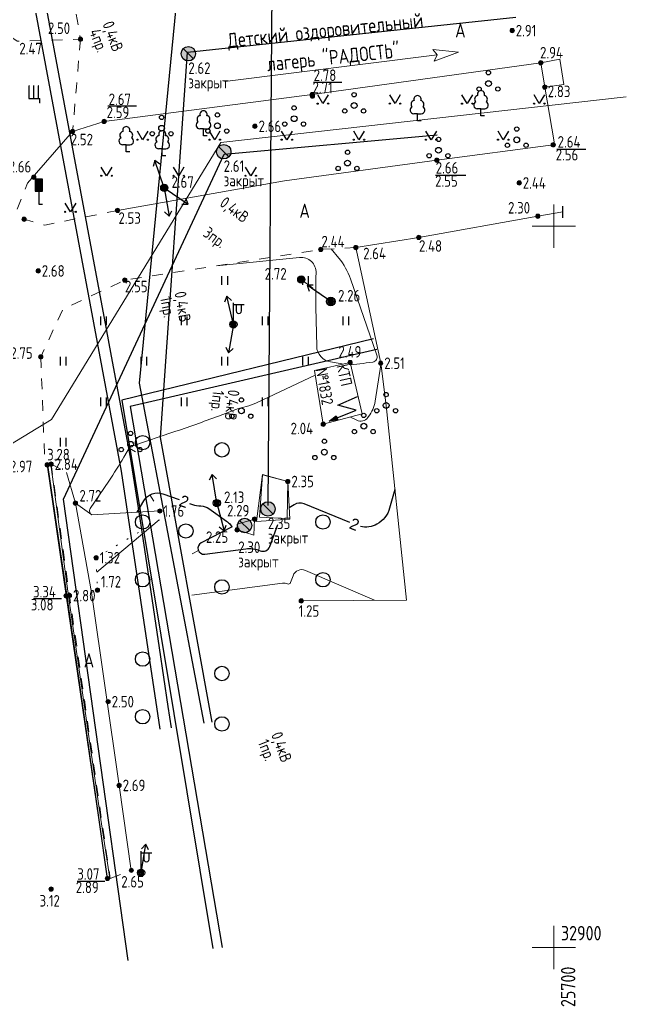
# Model space of a CAD drawing. Header units: metres. Extents: x 24337 to 25822, y 26642 to 34102.
# Drawn here: x 24551.6 to 24593.6, y 32895.9 to 32964.3 of the extents above; entities that cross this region are included whole.
import ezdxf

# ---------------------------------------------------------------- set-up
doc = ezdxf.new("R2010")
doc.units = ezdxf.units.M
for name, pattern in [('g5_01_5x1_5', [3, 1.5, -1.5]), ('g5_02x1', [3, 2, -1]), ('g5_366', [1.7000000029802322, 0.2000000029802322, -1.5])]:
    doc.linetypes.add(name, pattern=pattern)
for name, color, linetype in [('02_Сетка', 7, 'Continuous'), ('03_Здания и строения', 7, 'Continuous'), ('06_Инженерно-технические сооружения', 7, 'Continuous'), ('07_Объекты электропередачи', 7, 'Continuous'), ('10_Границы покрытий и угодий', 7, 'Continuous'), ('12_Рельеф', 7, 'Continuous'), ('13_Растительность', 7, 'Continuous'), ('14_Ограждения', 7, 'Continuous'), ('18_Зарамочное оформление', 7, 'Continuous'), ('19_Горизонтали', 7, 'Continuous'), ('30_Канализация', 7, 'Continuous'), ('31_Водопровод', 7, 'Continuous'), ('35_Телефон', 7, 'Continuous'), ('37_Кабель низкого напряжения', 7, 'Continuous'), ('44_Крышки колодцев', 7, 'Continuous'), ('45_Номера колодцев', 7, 'Continuous'), ('61_Отметки высоты поверхности', 7, 'Continuous')]:
    doc.layers.add(name, color=color, linetype=linetype)
doc.styles.add('LIKE11', font='bm431.shx')
doc.styles.add('LIKE36', font='pragmai.shx')
doc.styles.add('Line_GUGK', font='', dxfattribs={"height": 1})
doc.styles.get("Standard").update_dxf_attribs({"font": 'GOST_0.TTF', "height": 2})
doc.styles.get('Line_GUGK').set_extended_font_data('Bm431', italic=True)
doc.linetypes.add('g5_084a', pattern='A,0.001000000047497451,[18,GUGK_2005.shx,S=5,R=180.0000050089563,X=0,Y=0],1,[18,GUGK_2005.shx,S=12,R=180.0000050089563,X=0,Y=0],1', length=2.001000000047497)
doc.linetypes.add('g5_122_kl', pattern='A,2,-2,3,-0.6000000238418579,["Кл",Line_GUGK,S=2,R=0,X=0,Y=-1],-5,3,-2,8,-2,8,-2,6', length=43.60000002384186)
doc.linetypes.add('g5_122_kn', pattern='A,2,-2,3,-0.6000000238418579,["Кн",Line_GUGK,S=2,R=0,X=0,Y=-1],-5,3,-2,8,-2,8,-2,6', length=43.60000002384186)
doc.linetypes.add('g5_122_v', pattern='A,2,-2,3,-0.6000000238418579,["В",Line_GUGK,S=2,R=0,X=0,Y=-1],-2.799999952316284,3,-2,8,-2,8,-2,6', length=41.39999997615814)
doc.linetypes.add('g5_122_vp', pattern='A,2,-2,3,-0.6000000238418579,["Вп",Line_GUGK,S=2,R=0,X=0,Y=-1],-4.800000190734863,3,-2,8,-2,8,-2,6', length=43.40000021457672)
doc.linetypes.add('g5_133_t', pattern='A,4,[27,GUGK_2005.shx,S=0.800000011920929,R=0,X=0,Y=0],4,-2', length=10)
doc.linetypes.add('g5_474_1a', pattern='A,2,-0.5,[28,GUGK_2005.shx,S=2,R=0,X=0,Y=0],-0.5,2', length=5)
doc.linetypes.add('g5_474_2a', pattern='A,2,-0.5,[27,GUGK_2005.shx,S=2,R=0,X=0,Y=0],-0.5,2', length=5)

# ---------------------------------------------------------------- blocks, each defined once
blk = doc.blocks.new('g5_329_6')
at = {"color": 0, "linetype": 'ByBlock', "lineweight": 15}
blk.add_line((0, 0), (1, 0), dxfattribs=at)
blk = doc.blocks.new('g5_368')
at = {"color": 0}
blk.add_circle((0, 0), 1, dxfattribs=at)
blk = doc.blocks.new('g5_401')
at = {"color": 0, "flags": 128}
for points in [[(-0.4000000000000057, 0), (-0.4000000000000057, 1.199999999999989)], [(0.4000000000000057, 0), (0.4000000000000057, 1.199999999999989)]]:
    blk.add_lwpolyline(points, dxfattribs=at)
blk = doc.blocks.new('g5_416')
at = {"color": 0, "flags": 128}
blk.add_lwpolyline([(0.723420192173017, 1.199999999999989), (0, 0), (-0.723420192173017, 1.199999999999989)], dxfattribs=at)
at = {"color": 0}
for centre in [(-0.723420192173017, 0), (0.723420192173017, 0)]:
    blk.add_circle(centre, 0.07500000298023224, dxfattribs=at)
blk = doc.blocks.new('g5_330')
at = {"linetype": 'ByBlock'}
blk.add_hatch(color=0, dxfattribs=at).paths.add_polyline_path([(-0.3, 0, 1), (0.3, 0, 1)])
at = {"color": 0, "linetype": 'ByBlock', "lineweight": -2}
blk.add_circle((0, 0), 0.3, dxfattribs=at)
at = {"color": 0, "linetype": 'ByBlock', "lineweight": 15, "flags": 12}
for tag, p in [('number', (-7.619999885559082, -0.800000011920929)), ('z', (0.5, -0.800000011920929))]:
    blk.add_attdef(tag, p, '', height=1.600000023841858, dxfattribs=at)
blk = doc.blocks.new('g5_475_5')
at = {"color": 0, "flags": 128}
blk.add_lwpolyline([(0, -0.8), (0, 0.8)], dxfattribs=at)
blk = doc.blocks.new('g5_388_1')
at = {"color": 0, "flags": 128}
blk.add_lwpolyline([(0, 0.99423149460381), (0.513141325947899, 0.99423149460381, 0.7980424165725708), (0.729456388550349, 1.94501724603264, 0.6363283395767212), (0.462796798938016, 2.81074059364795, 0.5330644249916077), (0, 3.5, 0.5330644249916077), (-0.462796798938011, 2.81074059364795, 0.6363283395767212), (-0.729456388550344, 1.94501724603264, 0.7980424165725708), (-0.513141325947899, 0.99423149460381)], format="xyb", dxfattribs=at)
for points in [[(0, 0.99423149460381), (-0.513141325947899, 0.99423149460381)], [(0.5, 0), (0, 0), (0, 0.99423149460381)]]:
    blk.add_lwpolyline(points, dxfattribs=at)
at = {"style": 'LIKE11', "flags": 8}
for tag, p in [('Описание', (-14.18582778595089, 0.838153843312421)), ('Метрические данные', (1.49018894412265, 0.457040420709325))]:
    blk.add_attdef(tag, p, '', height=2, dxfattribs=at)
blk = doc.blocks.new('g5_206_3')
blk.add_hatch(color=255).paths.add_polyline_path([(0.4249999999999999, 3.425), (-0.4249999999999999, 3.425), (-0.425, 1.875000000000011), (0.425, 1.875000000000011)])
at = {"color": 0, "flags": 128}
blk.add_lwpolyline([(-0.5, 1.800000000000011), (0.5, 1.800000000000011), (0.5, 3.5), (-0.5, 3.5)], close=True, dxfattribs=at)
blk.add_lwpolyline([(0, 1.800000000000011), (0, 0), (0.5, 0)], dxfattribs=at)
blk = doc.blocks.new('g5_394')
at = {"color": 0}
for centre, radius in [((-3.216285744678249e-16, 1.5), 0.300000011920929), ((0, 0), 0.4000000059604645), ((-1.299038105676658, -0.7499999999999993), 0.300000011920929), ((1.299038105676658, -0.7499999999999993), 0.300000011920929)]:
    blk.add_circle(centre, radius, dxfattribs=at)
blk = doc.blocks.new('g5_115_1')
at = {"color": 0, "flags": 128}
for points in [[(0, 0), (4, 0)], [(3.293582807424627, -0.503222860631241), (4, -9.796850830579018e-16), (3.293582807424627, 0.5032228606312392)]]:
    blk.add_lwpolyline(points, dxfattribs=at)
blk = doc.blocks.new('g5_106_1a')
h = blk.add_hatch(color=255)
edge = h.paths.add_edge_path()
edge.add_arc((0, 0), 0.425000011920929, 0, 360)
at = {"color": 0}
blk.add_circle((0, 0), 0.5, dxfattribs=at)
at = {"style": 'LIKE11', "flags": 8}
for tag, p in [('Отметка', (1, 0)), ('Высота опоры', (-7.746835708618164, -2.800000011920929))]:
    blk.add_attdef(tag, p, '', height=1.600000023841858, dxfattribs=at)
blk = doc.blocks.new('g5_110_1c')
h = blk.add_hatch(color=255)
edge = h.paths.add_edge_path()
edge.add_arc((0, 0), 0.425000011920929, 0, 360)
edge = h.paths.add_edge_path(flags=16)
edge.add_arc((0, 0), 0.1949999928474426, 0, 360)
h = blk.add_hatch(color=0)
edge = h.paths.add_edge_path()
edge.add_arc((0, 0), 0.119999997317791, 0, 360)
at = {"color": 0}
for p, q in [((3.061515884555943e-17, 0.5), (3.061515884555943e-17, 3)), ((-3.061515884555943e-17, 2.75), (1.5, 2.75))]:
    blk.add_line(p, q, dxfattribs=at)
at = {"color": 0, "flags": 128}
blk.add_lwpolyline([(0.4, 2.75), (0.4, 1.864005494464025, 1.040015697479248), (1.1, 1.864005494464025), (1.1, 2.75)], format="xyb", dxfattribs=at)
at = {"color": 0}
for radius in [0.5, 0.119999997317791]:
    blk.add_circle((0, 0), radius, dxfattribs=at)
blk = doc.blocks.new('g5_117')
h = blk.add_hatch(color=255)
h.paths.add_polyline_path([(-0.5988872319312737, 0.7049532491092559), (0.7049532491092555, -0.5988872319312739, 0.1778988540172577), (0.925, 0, 0.6392149925231934)])
h.paths.add_polyline_path([(-0.704953249109256, 0.598887231931274, 0.1778988540172577), (-0.925, 0, 0.6392149925231934), (0.5988872319312736, -0.704953249109256)])
at = {"color": 0, "flags": 128}
blk.add_lwpolyline([(0.7071067811865475, -0.7071067811865479), (-0.7071067811865475, 0.7071067811865476)], dxfattribs=at)
at = {"color": 0}
blk.add_circle((0, 0), 1, dxfattribs=at)
at = {"style": 'LIKE11', "flags": 8}
for tag, p, height in [('Номер', (-5.92088016660944e-16, 1.699999988079071), 1.600000023841858), ('Текст', (1.777684914136508, -0.8024479232955908), 2), ('Отметка кольца люка', (1.224606353822377e-16, -2.800000011920929), 1.600000023841858), ('Отметка земли (возле него)', (1.224606353822377e-16, -4.800000011920929), 1.600000023841858), ('Верх прокладки', (1.224606353822377e-16, -6.800000011920929), 1.600000023841858), ('Низ прокладки', (1.224606353822377e-16, -8.800000011920929), 1.600000023841858)]:
    blk.add_attdef(tag, p, '', height=height, dxfattribs=at)
blk = doc.blocks.new('g5_112')
blk.add_hatch(color=0).paths.add_polyline_path([(0, 0), (0.1671258043593468, 1.225589231968542), (0.7242118188905022, 1.00275482615608)])
at = {"color": 0, "flags": 128}
blk.add_lwpolyline([(0.4456688116249245, 1.114172029062311), (1.5, 3.75), (-0.75, 2.4), (0.3, 5.2)], dxfattribs=at)
blk.add_lwpolyline([(0, 0), (0.1671258043593468, 1.225589231968542), (0.7242118188905022, 1.00275482615608)], close=True, dxfattribs=at)
blk = doc.blocks.new('g5_121_7c')
h = blk.add_hatch(color=0)
edge = h.paths.add_edge_path()
edge.add_arc((0, 0), 0.6000000238418579, 0, 360.0000100179126)
at = {"color": 0}
blk.add_circle((0, 0), 0.6000000238418579, dxfattribs=at)
blk = doc.blocks.new('g5_012')
at = {"color": 92, "linetype": 'ByBlock', "lineweight": -2}
for p, q in [((0, -3), (0, 3)), ((-3, 0), (3, 0))]:
    blk.add_line(p, q, dxfattribs=at)

msp = doc.modelspace()

# ---------------------------------------------------------------- linework, layer by layer
at = {"layer": '03_Здания и строения', "color": 7, "linetype": 'Continuous', "lineweight": 20, "ltscale": 0.5, "flags": 128}
msp.add_lwpolyline([(24572.01115254237, 32940.006), (24574.48915246798, 32940.54499997473), (24575.31215266062, 32936.98900004006), (24572.62015256955, 32936.27100010491), (24572.01115254237, 32940.006)], dxfattribs=at)
at = {"layer": '06_Инженерно-технические сооружения', "color": 7, "linetype": 'Continuous', "lineweight": 20, "ltscale": 0.5, "flags": 128}
for points in [[(24587.97715254237, 32959.645), (24587.70115254928, 32961.33400001049), (24589.01709349562, 32961.576853652), (24589.31182952334, 32959.8164387834), (24587.97715254237, 32959.645)], [(24553.53175617418, 32933.44027662103), (24553.48515254295, 32933.46299999965)], [(24553.53175617418, 32933.44027662103), (24553.72842779419, 32933.47635678773), (24554.97515250406, 32924.35899972742), (24557.20515252314, 32908.87000036066), (24557.8374512311, 32904.80051946466), (24557.66592241488, 32904.80012845819), (24557.10115243158, 32908.85799932306), (24554.86715258322, 32924.3049998266), (24553.53175617418, 32933.44027662103)], [(24553.72842778905, 32933.47635678612), (24553.76115254208, 32933.50999999829)], [(24570.16715254237, 32932.307), (24568.41015257288, 32932.78899999332), (24568.00715245654, 32929.54600008202), (24570.30515253891, 32929.69899995995), (24570.16715254237, 32932.307)], [(24568.42315254237, 32932.772), (24570.16715250041, 32932.30699999642), (24570.11915252234, 32929.74299995613), (24568.20915254082, 32929.83000008774), (24568.42315254237, 32932.772)], [(24566.65115254237, 32929.35), (24567.86115258051, 32929.7060000062), (24567.81015258147, 32928.59199998379), (24566.65515254256, 32928.95100001097), (24566.65115254237, 32929.35)], [(24557.66592242746, 32904.80012937241), (24557.64715254298, 32904.78499999993)], [(24557.83745112526, 32904.80052009838), (24557.86115254159, 32904.78400000053)]]:
    msp.add_lwpolyline(points, dxfattribs=at)
at = {"layer": '07_Объекты электропередачи', "color": 7, "linetype": 'g5_02x1', "lineweight": 20, "ltscale": 0.5, "flags": 128}
msp.add_lwpolyline([(24571.10015254237, 32946.31), (24573.15215258814, 32944.78399997711)], dxfattribs=at)
at = {"layer": '10_Границы покрытий и угодий', "color": 7, "linetype": 'g5_01_5x1_5', "lineweight": 20, "ltscale": 0.5, "flags": 128}
for points in [[(24545.51915254237, 32980.631), (24549.44715251567, 32982.78699989891), (24551.9141525233, 32982.58000000095), (24553.25015248896, 32981.04700000858), (24554.85015287043, 32968.6980003891), (24555.79015245082, 32962.96400018311), (24551.41515245082, 32962.83200021362), (24547.71615256907, 32965.24099965668)], [(24555.79015254237, 32962.964), (24555.50976010419, 32959.64697290802), (24555.24915253378, 32956.56399990463)], [(24558.37115254237, 32951.099), (24553.32715239359, 32950.08099999333), (24551.88615240885, 32950.48300000334), (24551.38615240885, 32951.15199999938), (24552.11515250041, 32952.97599997425)], [(24574.87415254237, 32948.527), (24572.45515263201, 32948.39399999869), (24558.86515176417, 32946.26700000954), (24554.57215249659, 32944.24499993515), (24553.04415261866, 32940.9470000763)], [(24553.04415254237, 32940.947), (24553.31615255715, 32933.63999983978), (24553.48515255691, 32933.46299979401)], [(24557.64715254237, 32904.785), (24557.86115254392, 32904.78399999996), (24557.25115254451, 32908.88900009156), (24555.02915251185, 32924.39699951172), (24553.76115262438, 32933.51000038147), (24553.48515236308, 32933.46299949646)], [(24553.76115254237, 32933.51), (24554.83215252234, 32932.93100000382)], [(24557.86115254237, 32904.784), (24559.31915248705, 32905.35499997997)]]:
    msp.add_lwpolyline(points, dxfattribs=at)
at = {"layer": '10_Границы покрытий и угодий', "color": 7, "linetype": 'Continuous', "lineweight": 20, "ltscale": 0.5, "flags": 128}
for points in [[(24552.11515254237, 32952.976), (24555.24915260531, 32956.56400005913), (24557.42515248515, 32957.26400010681), (24571.85615176417, 32959.12899987793), (24587.70115107752, 32961.33399980164)], [(24588.56415254237, 32955.644), (24580.49315244318, 32954.57899994278), (24569.93515283228, 32953.13799995804), (24558.37115174891, 32951.09899992371)], [(24553.48515254237, 32933.463), (24554.79515248515, 32924.38399952698), (24557.05615264155, 32908.86200016785), (24557.64715272166, 32904.78500050354)]]:
    msp.add_lwpolyline(points, dxfattribs=at)
at = {"layer": '10_Границы покрытий и угодий', "color": 7, "linetype": 'g5_366', "lineweight": 20, "ltscale": 0.5, "flags": 128}
msp.add_lwpolyline([(24561.29915254237, 32930.263), (24561.57115255715, 32929.83200000572), (24556.88115232112, 32927.02299999046), (24556.9631525767, 32924.77699993896), (24556.55315272929, 32924.60799979019)], dxfattribs=at)
at = {"layer": '12_Рельеф', "color": 7, "linetype": 'g5_084a', "lineweight": 20, "ltscale": 0.5, "flags": 128}
msp.add_lwpolyline([(24555.44215254237, 32930.806), (24556.57015256335, 32930.0069999752), (24561.29915241648, 32930.26300001716)], dxfattribs=at)
at = {"layer": '14_Ограждения', "color": 7, "linetype": 'g5_474_1a', "lineweight": 20, "ltscale": 0.5, "flags": 128}
for points in [[(24587.97715254237, 32959.645), (24588.62115253617, 32955.85100008964), (24588.56415255477, 32955.64400007248)], [(24589.22415254237, 32950.993), (24587.49915251853, 32950.6899999969), (24579.24515245081, 32949.22800001431), (24574.8741521609, 32948.52699991989), (24576.60415265681, 32940.50500008393), (24576.98415277125, 32937.58300015259), (24578.40124509455, 32924.09150692749), (24571.09815309168, 32924.03100010681)]]:
    msp.add_lwpolyline(points, dxfattribs=at)
at = {"layer": '14_Ограждения', "color": 7, "linetype": 'g5_474_2a', "lineweight": 20, "ltscale": 0.5, "flags": 128}
msp.add_lwpolyline([(24559.31915254237, 32905.355), (24558.47115255238, 32911.24200008393), (24556.55315250994, 32924.6080002594), (24555.44215244891, 32930.80600021363), (24554.83215255381, 32932.93100021363)], dxfattribs=at)
at = {"layer": '18_Зарамочное оформление', "color": 7, "linetype": 'Continuous', "lineweight": 20, "ltscale": 0.5, "flags": 128}
msp.add_lwpolyline([(24565.79406717826, 32960.03111770075), (24580.52647770039, 32961.8885294303), (24580.31773085957, 32961.45356012022), (24581.98947694185, 32962.07477195304), (24580.21541004661, 32962.25732538896), (24580.52647770039, 32961.8885294303)], dxfattribs=at)
at = {"layer": '19_Горизонтали', "color": 32, "linetype": 'Continuous', "lineweight": 20, "ltscale": 0.5, "flags": 128}
for points, elevation in [([(24573.17962492604, 32948.43383036881), (24573.70834196706, 32947.78800975114, -0.08826100826263428), (24574.51059069371, 32946.35364211734), (24576.34466137579, 32941.06631695651, -0.4729633927345276), (24576.04968298574, 32940.58484660416), (24576.04968298574, 32940.58484660416, -0.003411393612623215), (24575.16724238608, 32940.46882758389), (24574.52528608937, 32940.38887797623)], 2.5), ([(24565.23163832326, 32947.26343547135), (24570.98442940456, 32947.83306160778, -0.4533985257148743), (24572.1270965447, 32946.76287089616), (24572.1270965447, 32946.76287089616, 0.01347852032631636), (24572.11223239672, 32944.38798892874), (24572.16802619992, 32941.69257692895, 0.3635330200195312), (24573.12395323415, 32940.59838115006), (24574.0602668633, 32940.45171366959)], 2.5), ([(24574.50165785451, 32936.77283488541), (24574.95379103322, 32936.55540477067, 0.3548033535480499), (24575.71163966362, 32936.73576647169), (24575.76765669484, 32936.80865489274, 0.1255480498075485), (24576.22143048218, 32937.86578092654), (24576.61842573781, 32940.39525615006)], 2.5), ([(24572.06373823781, 32939.68349467545), (24567.99391316257, 32937.76058827331, -0.05285648629069328), (24567.29057158132, 32937.51512919694), (24567.29057158132, 32937.51512919694, 0.03194527328014374), (24566.57506570864, 32937.29846999962), (24565.35484541555, 32936.84210215836, -0.008054997771978378), (24562.19464287135, 32935.71786067075), (24559.49154388353, 32934.80501540176, -0.1683814078569412), (24559.35915983815, 32934.80606852799), (24559.35915983815, 32934.80606852799, 0.3595635592937469), (24559.25763090784, 32934.7691513125), (24558.79822291036, 32933.98812876969, -0.01606706529855728), (24557.75535574381, 32932.33883350043), (24556.46115680487, 32930.43065451326, 0.2492330521345139), (24556.43547190328, 32930.19255076676), (24556.4859031548, 32930.06667338639)], 2.5), ([(24563.50988997121, 32924.4314805153), (24569.79986905488, 32925.25153548018, -0.1332400590181351), (24570.13822592397, 32925.20548259049), (24570.13822592397, 32925.20548259049, 0.4301620125770569), (24570.36116307002, 32925.30298123883), (24570.53253592153, 32925.77827464372, -0.4330237507820129), (24571.38957504804, 32926.14817395427), (24576.16617811818, 32924.07299052506)], 1.5)]:
    msp.add_lwpolyline(points, format="xyb", dxfattribs=dict(at, elevation=elevation))
at = {"layer": '19_Горизонтали', "color": 32, "linetype": 'Continuous', "lineweight": 30, "ltscale": 0.5, "elevation": 2, "flags": 128}
for points in [[(24577.59663237233, 32931.75186930924), (24577.22480508522, 32930.46155668273, -0.1961586624383926), (24576.34919775624, 32929.35171519547), (24576.34919775624, 32929.35171519547, -0.1910590517093144), (24575.19720017304, 32929.19188172818, -0.1910590517093144)], [(24559.71412314077, 32930.17719279557), (24560.17860354085, 32930.96684275895, -0.3595790266990662), (24561.50626473891, 32931.44955947756), (24562.62677034466, 32931.0511256591)], [(24563.36191671429, 32930.78971940314), (24563.55523143565, 32930.72097978934, 0.07905080169439316), (24564.14748419423, 32930.61083995133), (24564.14748419423, 32930.61083995133, -0.1483942568302155), (24564.70141580722, 32930.42682273169), (24565.92299895543, 32929.56323326848, -0.07028067857027054), (24566.17613829274, 32929.32469950944), (24566.27308641428, 32929.20352025604, -0.1677431911230087), (24566.2860645165, 32929.167106736), (24566.2860645165, 32929.167106736, -0.2837120592594147), (24566.26808440577, 32929.13730863077), (24564.16568411489, 32928.05613719254, 0.8406869173049927), (24564.4096466522, 32927.27389326006), (24567.25421308533, 32927.64475483009, -0.1332377642393112), (24568.25601233144, 32927.50840770036), (24568.25601233144, 32927.50840770036, 0.4301582872867584), (24568.91608166531, 32927.79708302058), (24569.4679054131, 32929.32752238541)], [(24574.45546797397, 32929.47515439112), (24571.29501065244, 32930.75970849544, 0.2444356828927994), (24570.59621275563, 32930.69423686295), (24570.26383436818, 32930.47983561784)]]:
    msp.add_lwpolyline(points, format="xyb", dxfattribs=at)
at = {"layer": '19_Горизонтали', "color": 32, "linetype": 'Continuous', "lineweight": 20, "ltscale": 0.5, "elevation": 1.5, "flags": 128}
msp.add_lwpolyline([(24556.91793860097, 32926.01538859635), (24561.25359953542, 32929.64180766373)], dxfattribs=at)
at = {"layer": '30_Канализация', "color": 22, "linetype": 'g5_122_kn', "lineweight": 30, "ltscale": 0.5, "flags": 128}
for points in [[(24507.08012420324, 33250), (24507.87637610352, 33243.83182186068), (24514.52440352356, 33198.62085479678), (24526.88755221283, 33118.83630508364), (24529.02935213959, 33094.62939590395), (24536.8814525119, 33029.31840652407), (24541.95710910473, 33000), (24542.28656763946, 32998.09695571841), (24543.55118174469, 32989.25442642153), (24551.19021601593, 32972.80984634341), (24558.60696024811, 32933.03253311099), (24561.28811259186, 32915.12927383364)], [(24508.03679828337, 33250), (24512.24597604859, 33219.45550034611), (24514.36208160508, 33204.43325684636), (24527.27629955399, 33119.65584061711), (24529.53765209305, 33095.04330704777), (24537.32645328629, 33029.47819779484), (24542.74154835941, 33000), (24543.09113414872, 32998.09695695012), (24544.34397991288, 32989.47055314152), (24551.93552883255, 32973.09479020207), (24555.31416805374, 32955.0081202802), (24557.5583773433, 32942.99435685246), (24557.92986019242, 32941.00570939152), (24558.66715725052, 32937.05877945988), (24559.24034221756, 32933.99042008488), (24559.86229045975, 32930.04492447941), (24560.50685604203, 32925.74270890324), (24561.24973400223, 32920.78430436223), (24561.861241418, 32916.7027308759), (24562.08066661942, 32915.2381617841)], [(24564.36754560625, 32915.5523791975), (24559.88845157778, 32939.13261181774), (24565.63987219488, 32998.09696537914)], [(24576.09615527732, 32942.1907399881), (24558.65349971396, 32937.94059121491), (24564.959396473, 32899.94384515168)], [(24576.34441289071, 32941.45393656848), (24559.23940190438, 32937.5111689484), (24565.61428746346, 32900.01478480457)]]:
    msp.add_lwpolyline(points, dxfattribs=at)
at = {"layer": '30_Канализация', "color": 42, "linetype": 'g5_122_kl', "lineweight": 30, "ltscale": 0.5, "flags": 128}
msp.add_lwpolyline([(24569.0743634693, 32969.38991437553), (24568.78939571898, 32930.6343716204)], dxfattribs=at)
at = {"layer": '31_Водопровод', "color": 94, "linetype": 'g5_122_v', "lineweight": 30, "ltscale": 0.5, "flags": 128}
msp.add_lwpolyline([(24564.92954687942, 32915.62959822918), (24561.33327751029, 32935.36669501568), (24563.21015255321, 32962.0760017326), (24585.98315672744, 32964.49460753704)], dxfattribs=at)
at = {"layer": '31_Водопровод', "color": 94, "linetype": 'g5_122_vp', "lineweight": 30, "ltscale": 0.5, "flags": 128}
msp.add_lwpolyline([(24559.10020296174, 32899.10496188477), (24554.6080445488, 32931.09305430725), (24565.75335256653, 32954.99976779297), (24580.51156084138, 32956.33628512696)], dxfattribs=at)
at = {"layer": '35_Телефон', "color": 6, "linetype": 'g5_133_t', "lineweight": 20, "ltscale": 0.5, "flags": 128}
msp.add_lwpolyline([(24593.62977554812, 32958.9723560333), (24565.5271220447, 32955.80770249364), (24553.77397873415, 32936.60324401853), (24544.46958496584, 32930.94905395505), (24549.42357590212, 32902.19196815488)], dxfattribs=at)
at = {"layer": '61_Отметки высоты поверхности', "flags": 128}
for points in [[(24571.95715373007, 32959.99799787268), (24573.92042469137, 32959.98583244084)], [(24557.70084407055, 32958.33661606925), (24559.68671022195, 32958.33661606925)], [(24588.81787286969, 32955.34552055146), (24590.8228821682, 32955.35272376769)], [(24580.4086962906, 32953.53479206507), (24582.50502781573, 32953.53479206507)], [(24552.53470491376, 32924.1936913261), (24554.48730592421, 32924.20761754413)], [(24555.55932216524, 32904.60638563585), (24557.47646128005, 32904.6004629914)]]:
    msp.add_lwpolyline(points, dxfattribs=at)

# ---------------------------------------------------------------- block references
at = {"layer": '02_Сетка', "color": 92, "linetype": 'Continuous', "lineweight": 15, "ltscale": 0.5, "xscale": 0.5, "yscale": 0.5}
for p in [(24588.60115254237, 32950), (24588.60115254237, 32900)]:
    msp.add_blockref('g5_012', p, dxfattribs=at)
at = {"layer": '06_Инженерно-технические сооружения', "color": 7, "linetype": 'Continuous', "lineweight": 20, "xscale": 0.5, "yscale": 0.5, "zscale": 0.5}
msp.add_blockref('g5_206_3', (24552.90815254237, 32951.524, 2.678), dxfattribs=at)
at = {"layer": '07_Объекты электропередачи', "color": 7, "linetype": 'Continuous', "lineweight": 20}
for name, p, xscale, yscale, zscale, rotation in [('g5_115_1', (24561.60415268733, 32952.66199998474, 2.667000001907349), 0.5, 0.5, 0.5, 109.0965079143493), ('g5_115_1', (24561.60415219083, 32952.66199831561, 2.66700005531311), 0.5, 0.5, 0.5, 279.4618890612207), ('g5_115_1', (24561.60415220667, 32952.66199978256, 2.66700001001358), 0.5, 0.5, 0.5, 325.698335553245), ('g5_115_1', (24573.15215254237, 32944.784, 2.265), 0.5, 0.5, 0.5, 145.6983442046671), ('g5_115_1', (24566.39615263774, 32943.19899832153, 2.683000000283122), 0.5, 0.5, 0.5, 103.4485425273957), ('g5_115_1', (24566.39615263774, 32943.19899832153, 2.683000000283122), 0.5, 0.5, 0.5, 260.4423803738631), ('g5_112', (24573.02919339969, 32936.48444815873), 0.4999999999999999, 0.4999999999999999, 0.4999999999999999, 314.2019797083331), ('g5_115_1', (24565.24515246167, 32930.81500010089, 2.134000062942505), 0.4999999999999999, 0.4999999999999999, 0.4999999999999999, 99.46189771264267), ('g5_115_1', (24565.24515246167, 32930.81500010089, 2.134000062942505), 0.5, 0.5, 0.5, 284.575924900376), ('g5_115_1', (24559.99615254237, 32905.189, 2.704), 0.4999999999999998, 0.4999999999999998, 0.4999999999999998, 80.44236853471759)]:
    msp.add_blockref(name, p, dxfattribs=dict(at, xscale=xscale, yscale=yscale, zscale=zscale, rotation=rotation))
at = {"layer": '07_Объекты электропередачи', "color": 7, "linetype": 'Continuous', "lineweight": 20, "xscale": 0.5, "yscale": 0.5, "zscale": 0.5}
for name, p in [('g5_106_1a', (24561.60415254237, 32952.662, 2.667)), ('g5_106_1a', (24571.10015254237, 32946.31, 2.718)), ('g5_106_1a', (24573.15215254237, 32944.784, 2.265)), ('g5_110_1c', (24566.39615254237, 32943.199, 2.683)), ('g5_106_1a', (24565.24515254237, 32930.815, 2.134)), ('g5_110_1c', (24559.99615254237, 32905.189, 2.704))]:
    msp.add_blockref(name, p, dxfattribs=at)
at = {"layer": '13_Растительность', "color": 92, "linetype": 'Continuous', "lineweight": 20, "xscale": 0.5, "yscale": 0.5, "zscale": 0.5}
for name, p in [('g5_394', (24584.07696263751, 32959.88882912908, 2.747)), ('g5_394', (24574.76615254237, 32958.367, 2.714)), ('g5_388_1', (24583.55915254237, 32957.652, 2.681)), ('g5_388_1', (24579.15415254237, 32957.306, 2.567)), ('g5_388_1', (24564.32215254237, 32956.257, 2.628)), ('g5_394', (24565.28215254237, 32956.969, 2.663)), ('g5_394', (24570.60515254237, 32957.455, 2.687)), ('g5_394', (24561.42015254237, 32956.791, 2.658)), ('g5_388_1', (24558.96915254237, 32955.154, 2.651)), ('g5_388_1', (24561.46415254237, 32954.873, 2.631)), ('g5_394', (24586.03521244545, 32955.98852765278, 2.637)), ('g5_394', (24580.61519122226, 32955.26644524452, 2.636)), ('g5_394', (24574.30642585541, 32954.37980936348, 2.653)), ('g5_394', (24566.94615254237, 32937.209, 2.493)), ('g5_394', (24576.98415254237, 32937.583, 2.295)), ('g5_394', (24575.43415254237, 32936.142, 2.441)), ('g5_394', (24559.26615254237, 32934.891, 2.51)), ('g5_394', (24572.69915254237, 32934.344, 2.426))]:
    msp.add_blockref(name, p, dxfattribs=at)
at = {"layer": '13_Растительность', "color": 92, "linetype": 'Continuous', "lineweight": 20, "ltscale": 0.5, "xscale": 0.5, "yscale": 0.5}
for name, p in [('g5_416', (24572.60115258693, 32958.49999997542)), ('g5_416', (24577.60115258693, 32958.49999997542)), ('g5_416', (24582.6011521101, 32958.49999997542)), ('g5_416', (24587.6011521101, 32958.49999997542)), ('g5_416', (24560.1011521101, 32955.99999997542)), ('g5_416', (24565.10115258693, 32955.99999997542)), ('g5_416', (24570.10115258693, 32955.99999997542)), ('g5_416', (24575.10115258693, 32955.99999997542)), ('g5_416', (24580.1011521101, 32955.99999997542)), ('g5_416', (24585.1011521101, 32955.99999997542)), ('g5_416', (24557.60115306377, 32953.49999991582)), ('g5_416', (24562.6011521101, 32953.49999991582)), ('g5_416', (24567.60115258693, 32953.49999991582)), ('g5_416', (24555.10115306377, 32950.99999991582)), ('g5_401', (24565.80115254861, 32945.94000011341)), ('g5_401', (24571.40115245324, 32945.94000011341)), ('g5_401', (24557.40115293008, 32943.14000004188)), ('g5_401', (24563.00115235787, 32943.14000004188)), ('g5_401', (24568.60115250092, 32943.14000004188)), ('g5_401', (24574.20115264397, 32943.14000004188)), ('g5_401', (24554.60115273934, 32940.33999997035)), ('g5_401', (24560.20115264397, 32940.33999997035)), ('g5_401', (24565.80115254861, 32940.33999997035)), ('g5_401', (24571.40115245324, 32940.33999997035)), ('g5_401', (24557.40115293008, 32937.54000001804)), ('g5_401', (24563.00115235787, 32937.54000001804)), ('g5_401', (24568.60115250092, 32937.54000001804)), ('g5_401', (24554.60115273934, 32934.7399998273)), ('g5_368', (24560.10115255146, 32934.99999992165)), ('g5_368', (24565.60115255146, 32934.49999992165)), ('g5_368', (24560.10115255146, 32929.49999992165)), ('g5_368', (24572.60115255146, 32929.49999992165)), ('g5_368', (24563.10140832452, 32928.87706244132)), ('g5_368', (24560.10115255146, 32925.49999992165)), ('g5_368', (24572.60115255146, 32925.49999992165)), ('g5_368', (24565.60115255146, 32924.99999992165)), ('g5_368', (24560.10115255146, 32919.99999992165)), ('g5_368', (24565.60115255146, 32918.99999992165)), ('g5_368', (24560.10115255146, 32916.00000039849)), ('g5_368', (24565.60115255146, 32915.50000039849))]:
    msp.add_blockref(name, p, dxfattribs=at)
at = {"layer": '14_Ограждения', "color": 7, "linetype": 'Continuous', "lineweight": 20, "xscale": 0.5, "yscale": 0.5, "zscale": 0.5}
msp.add_blockref('g5_475_5', (24589.22415254237, 32950.993, 2.494), dxfattribs=at)
at = {"layer": '19_Горизонтали', "color": 32, "linetype": 'Continuous', "lineweight": 20, "xscale": 0.5, "yscale": 0.5, "zscale": 0.5}
for p, rotation in [((24559.17397535939, 32934.6269303444, 2.499999985739361), 329.5363554516587), ((24560.60551489492, 32931.37844096452, 1.999999985739361), 301.848216556531), ((24563.98072279592, 32927.51625834733, 1.999999985739361), 205.3316056970245)]:
    msp.add_blockref('g5_329_6', p, dxfattribs=dict(at, rotation=rotation))
at = {"layer": '37_Кабель низкого напряжения', "color": 7, "linetype": 'Continuous', "lineweight": 20, "xscale": 0.5, "yscale": 0.5, "zscale": 0.5, "rotation": 145.6983442046671}
msp.add_blockref('g5_121_7c', (24573.14181747659, 32944.79105054106), dxfattribs=at)
at = {"layer": '44_Крышки колодцев', "color": 7, "linetype": 'Continuous', "lineweight": 20, "xscale": 0.5, "yscale": 0.5, "zscale": 0.5}
for p in [(24563.27115254237, 32961.96, 2.619), (24565.72215254237, 32955.168, 2.607), (24568.78715254237, 32930.407, 2.346), (24567.17615254237, 32929.256, 2.304)]:
    msp.add_blockref('g5_117', p, dxfattribs=at)
at = {"layer": '61_Отметки высоты поверхности', "color": 7, "linetype": 'Continuous', "lineweight": 20, "xscale": 0.5, "yscale": 0.5, "zscale": 0.5}
for p in [(24585.72015254237, 32963.558, 2.914), (24555.79015254237, 32962.964, 2.496), (24587.70115254237, 32961.334, 2.935), (24587.97715254237, 32959.645, 2.832), (24571.85615254237, 32959.129, 2.707), (24571.87115254237, 32959.018, 2.779), (24557.42515254237, 32957.264, 2.588), (24567.88915254237, 32956.93, 2.656), (24555.24915254237, 32956.564, 2.525), (24588.56415254237, 32955.644, 2.56), (24580.49315254237, 32954.579, 2.548), (24552.55460996517, 32953.40127396662, 2.656), (24586.20615254237, 32953.004, 2.445), (24558.37115254237, 32951.099, 2.529), (24551.88615254237, 32950.483, 2.601), (24587.49915254237, 32950.69, 2.298), (24579.24515254237, 32949.228, 2.483), (24572.45515254237, 32948.394, 2.441), (24574.87415254237, 32948.527, 2.638), (24552.86215254237, 32946.904, 2.675), (24558.86515254237, 32946.267, 2.552), (24553.04415254237, 32940.947, 2.754), (24574.48915254237, 32940.545, 2.491), (24576.60415254237, 32940.505, 2.508), (24572.62015254237, 32936.271, 2.045), (24553.48515254237, 32933.463, 2.973), (24553.76115254237, 32933.51, 2.841), (24570.16715254237, 32932.307, 2.351), (24555.44215254237, 32930.806, 2.723), (24561.29915254237, 32930.263, 1.757), (24567.86115254237, 32929.706, 2.287), (24566.65515254237, 32928.951, 2.254), (24556.88115254237, 32927.023, 1.321), (24556.96315254237, 32924.777, 1.72), (24554.79515254237, 32924.384, 3.079), (24555.02915254237, 32924.397, 2.801), (24571.09815254237, 32924.031, 1.245), (24557.70915254237, 32917.046, 2.502), (24558.47115254237, 32911.242, 2.687), (24559.31915254237, 32905.355, 2.654), (24557.66592242746, 32904.80012937241, 3.084), (24553.75715254237, 32904.06, 3.12)]:
    msp.add_blockref('g5_330', p, dxfattribs=at)

# ---------------------------------------------------------------- texts
at = {"layer": '02_Сетка', "color": 7, "linetype": 'Continuous', "lineweight": 15}
msp.add_text('32900', height=1, dxfattribs=at).set_placement((24589.10115254237, 32900.5))
msp.add_text('25700', height=1, rotation=90.00000250447816, dxfattribs=at).set_placement((24590.10115270082, 32895.87500004371))
at = {"layer": '07_Объекты электропередачи', "color": 7, "linetype": 'Continuous', "lineweight": 15}
for s, rotation, p in [('0,4кВ', 290.3731982225861, (24557.30078523927, 32964.02660178349)), ('4пр.', 291.1571400147635, (24556.38421015561, 32963.49367991991)), ('0,4кВ', 323.077100195091, (24565.38462733193, 32951.46865530602)), ('3пр.', 323.8610419872683, (24564.22534702127, 32949.37226898388)), ('0,4кВ', 279.9957366467489, (24562.30211005295, 32945.40449927324)), ('1пр.', 280.7796784389263, (24561.304531448, 32945.04539967198)), ('№1832', 280.1859983962688, (24572.09344753181, 32940.08552404543)), ('КТП', 282.4982359963715, (24573.54048574069, 32940.33865157139)), ('0,4кВ', 263.3061694098227, (24566.03599798487, 32938.70186764374)), ('1пр.', 264.0901112020001, (24564.97731415584, 32938.64438593516)), ('0,4кВ', 290.3731982225861, (24568.99051784059, 32914.76309604407)), ('1пр.', 291.1571400147635, (24568.07394275693, 32914.23017418048))]:
    msp.add_text(s, height=0.8, rotation=rotation, dxfattribs=at).set_placement(p)
at = {"layer": '10_Границы покрытий и угодий', "color": 7, "linetype": 'Continuous', "lineweight": 15}
for s, p in [('А', (24581.76795188685, 32963.08295376288)), ('Щ', (24552.09414544553, 32958.78752198147)), ('А', (24570.96967683262, 32950.5785734056)), ('А', (24556.01817105811, 32919.41096396955))]:
    msp.add_text(s, height=1, dxfattribs=at).set_placement(p)
at = {"layer": '18_Зарамочное оформление', "color": 7, "linetype": 'Continuous', "lineweight": 15}
for s, p in [('Детский оздоровительный', (24566.04390506515, 32962.36865302348)), ('лагерь "РАДОСТЬ"', (24568.76174140897, 32960.73654846052))]:
    msp.add_text(s, height=1, rotation=6.049401644571444, dxfattribs=at).set_placement(p)
at = {"layer": '19_Горизонтали', "color": 32, "linetype": 'Continuous', "lineweight": 15, "style": 'LIKE36'}
for rotation, p in [(340.4255074793566, (24562.56551950714, 32930.64837436187)), (337.8808522021766, (24574.36658429779, 32929.0795034302))]:
    msp.add_text('2', height=0.800000011920929, rotation=rotation, dxfattribs=at).set_placement(p)
at = {"layer": '45_Номера колодцев', "color": 7, "linetype": 'Continuous', "lineweight": 15, "ltscale": 0.5}
for s, p in [('2.62', (24563.27115254237, 32960.55999999404)), ('закрыт', (24563.27115254237, 32959.55999999404)), ('2.61', (24565.72215254237, 32953.76799999404)), ('закрыт', (24565.72215254237, 32952.76799999404)), ('2.35', (24568.78715254237, 32929.00699999404)), ('закрыт', (24568.78715254237, 32928.00699999404)), ('2.30', (24566.73347030996, 32927.35252708866)), ('закрыт', (24566.73347030996, 32926.35252708866))]:
    msp.add_text(s, height=0.8, dxfattribs=at).set_placement(p)
at = {"layer": '61_Отметки высоты поверхности', "color": 7, "linetype": 'Continuous', "lineweight": 15, "ltscale": 0.5}
for s, p in [('2.50', (24553.53454207533, 32963.32604383811)), ('2.91', (24585.97015254237, 32963.15799999404)), ('2.47', (24551.55432472148, 32961.91933574594)), ('2.94', (24587.65296529161, 32961.63056681122)), ('2.78', (24571.95715373007, 32960.06730881988)), ('2.71', (24571.88120878555, 32959.21092644698)), ('2.67', (24557.74666209493, 32958.40080472935)), ('2.83', (24588.18834576794, 32958.94648837592)), ('2.59', (24557.60450069062, 32957.49319948553)), ('2.66', (24568.13915254236, 32956.52999999404)), ('2.52', (24555.12028506884, 32955.61139926573)), ('2.64', (24588.87115254237, 32955.45099999404)), ('2.56', (24588.737534416, 32954.55844912576)), ('2.66', (24550.81684282262, 32953.72735804535)), ('2.66', (24580.42407357271, 32953.65036366752)), ('2.67', (24562.10415254237, 32952.662)), ('2.55', (24580.37762790421, 32952.73363434983)), ('2.44', (24586.45615254237, 32952.60399999404)), ('2.30', (24585.43706755221, 32950.88000670905)), ('2.53', (24558.42671455225, 32950.16576780292)), ('2.44', (24572.50049205105, 32948.53698366673, 2.441)), ('2.48', (24579.25853835049, 32948.23274471221)), ('2.64', (24575.39225026817, 32947.71347285845)), ('2.68', (24553.11215254237, 32946.50399999404)), ('2.72', (24568.56693375003, 32946.30372340832)), ('2.55', (24558.87579395532, 32945.42365045761)), ('2.26', (24573.65215254237, 32944.784)), ('2.75', (24550.93013259521, 32940.80959028957)), ('2.49', (24573.67909550827, 32940.89730945599)), ('2.51', (24576.85415254237, 32940.10499999404)), ('2.04', (24570.36230989607, 32935.58341681425)), ('3.28', (24553.48401671971, 32933.77284839933)), ('2.84', (24554.01115254237, 32933.10999999404)), ('2.97', (24550.90031949713, 32932.94944074957)), ('2.35', (24570.41715254237, 32931.90699999404)), ('2.72', (24555.72282347127, 32930.91813377533)), ('2.13', (24565.74515254236, 32930.815)), ('1.76', (24561.54915254237, 32929.86299999404)), ('2.29', (24565.95687547236, 32929.88199113985)), ('2.25', (24564.49101251518, 32928.05269436273)), ('1.32', (24557.13115254237, 32926.62299999404)), ('1.72', (24557.2093986861, 32924.95819267433)), ('3.34', (24552.50646092618, 32924.27036556098)), ('2.80', (24555.27915254236, 32923.99699999404)), ('3.08', (24552.35300192682, 32923.37124410519)), ('1.25', (24570.92154085086, 32922.93184791569)), ('2.50', (24557.95915254236, 32916.64599999404)), ('2.69', (24558.72115254237, 32910.84199999404)), ('3.07', (24555.57313033691, 32904.70194830437)), ('2.89', (24555.47019669318, 32903.77769562753)), ('2.65', (24558.62097042261, 32904.16394808842)), ('3.12', (24552.95836472799, 32902.84159766178))]:
    msp.add_text(s, height=0.8, dxfattribs=at).set_placement(p)

doc.saveas('drawing.dxf')
